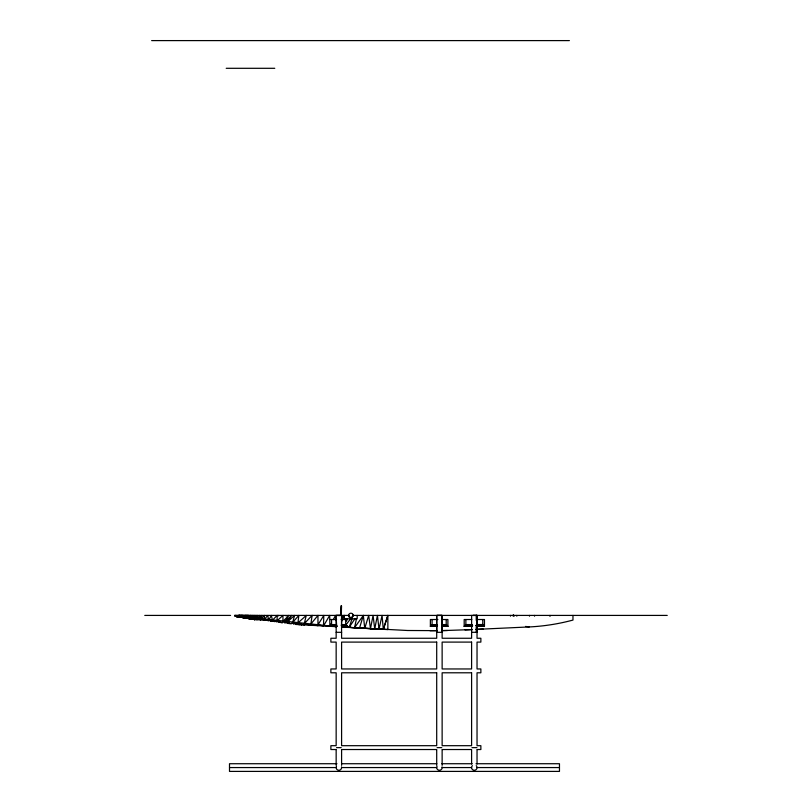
<?xml version="1.0" encoding="UTF-8"?>
<svg xmlns="http://www.w3.org/2000/svg" width="812" height="812" viewBox="0 0 812 812"><rect width="100%" height="100%" fill="white"/><g stroke="black" fill="none" stroke-linecap="round" stroke-linejoin="round"><path stroke-width="1.22" d="M238.505 615.932L238.352 615.415M238.657 615.963L238.657 615.415M238.819 615.415L238.819 615.983L234.83 615.597L251.375 615.912M239.012 616.003L238.921 615.415M239.175 616.024L239.093 615.415M239.388 616.054L239.388 615.415M247.508 617.161L242.006 616.856L239.652 616.095L239.652 615.415M239.875 616.125L239.794 615.415L239.733 616.105M240.047 616.146L240.047 615.415M240.19 616.166L240.19 615.415M240.301 616.176L240.301 615.415M240.443 616.196L240.453 615.415M240.626 616.227L240.626 615.415L240.87 616.257M240.951 616.267L240.951 615.415M241.255 616.308L241.205 615.415M241.56 615.415L241.489 616.338L241.316 615.415M241.753 616.379L241.753 615.415M241.935 616.399L241.844 615.415M242.077 616.42L242.037 615.415M242.362 615.415L242.22 616.44M242.615 616.491L242.626 615.415M242.961 616.541L243.153 615.415L243.113 616.562M243.356 616.592L243.356 615.415M243.57 616.623L243.57 615.415M243.803 616.653L243.803 615.415M244.148 616.704L244.148 615.415M244.483 616.744L244.483 615.415M244.777 616.785L244.777 615.415M244.94 616.816L244.95 615.415M245.133 616.836L245.133 615.415M245.305 616.856L245.305 615.415M245.488 616.887L245.488 615.415M245.904 616.937L245.904 615.415M246.046 616.958L246.046 615.415M246.472 617.018L246.472 615.415M246.828 615.415L246.777 617.161L246.686 615.415M237.266 615.77L247 617.161L247.102 615.415L247.183 617.161L336.33 626.681L295.73 624.448L292.655 622.439L294.594 615.415L287.397 621.89L287.397 623.464L285.164 621.657L288.767 615.415L282.952 621.413L282.474 622.794L277.136 620.764L282.952 615.415L282.952 621.413L285.164 623.159L285.164 621.657L291.681 615.415L287.397 621.89L288.422 623.606M247.325 617.13L247.325 615.415M247.619 617.171L247.508 615.415M247.802 617.191L247.68 615.415M248.005 617.221L247.954 615.415M248.472 617.282L248.34 615.415M336.158 615.415L336.158 638.262L330.88 638.262L330.88 642.099L336.158 642.099L336.158 668.956L330.88 668.956L330.88 672.793L336.158 672.793L336.158 745.69L330.88 745.69L330.88 749.527L336.158 749.527M341.578 625.138L343.933 624.58L341.547 624.895L341.629 615.476M442.134 615.476L442.134 638.262L471.599 638.262L471.65 615.415M278.333 615.415L278.333 615.943M341.629 632.315L336.158 632.315M477.03 615.354L477.03 638.262L480.866 638.262L480.866 642.099L477.03 642.099L477.03 668.956L480.866 668.956L480.866 672.793L477.03 672.793L477.03 745.69L480.866 745.69L480.866 749.527L477.03 749.527M341.273 615.354L341.547 605.935M249.304 617.384L249.426 615.415M258.49 619.191L254.714 619.556L254.663 615.415L253.923 617.973L254.714 619.556L274.517 620.804M285.733 615.526L286.24 615.932M250.36 615.415L250.157 617.496L254.714 619.556L257.891 618.48L259.749 615.415L260.429 620.084L264.387 615.415L264.387 620.449L261.84 618.967L261.84 615.415L259.81 618.724L256.754 619.739L257.891 618.48L257.516 615.415L254.714 619.556L236.099 616.42L234.698 615.415L349.15 615.415M250.066 615.415L249.852 617.455L254.714 619.556L255.323 615.415L254.481 618.044M250.461 617.536L250.705 615.415L251.162 617.617L254.714 619.556L253.293 617.891L253.1 615.415L252.735 617.82L252.491 615.415L252.035 617.729L254.714 619.556L237.013 616.521L234.698 615.415L250.116 615.892L235.003 615.79M348.642 615.415L348.947 614.308A2.223 2.223 0 0 1 352.57 613.984A2.223 2.223 0 0 1 351.626 617.506A2.223 2.223 0 0 1 348.642 615.415C348.642 619.089 354.631 617.485 352.794 614.308M255.973 618.236L256.359 615.415L255.049 618.115M430.015 630.741L437.079 630.64L407.573 630.498L354.529 627.696L363.35 615.415L364.73 628.315L370.485 628.762L373.073 615.415L374.718 628.975L379.011 629.178L382.066 615.415L383.305 629.381L379.011 629.107L377.428 615.415L374.718 628.864L370.485 628.63L368.689 615.415L364.73 628.407L341.923 626.813L354.529 627.788L356.448 618.795M253.293 617.891L253.923 615.415L253.923 617.973M359.523 628.092L363.35 615.415M387.862 615.415L383.315 629.341L387.862 615.415L387.862 629.594L341.923 627.016M341.923 626.894L349.19 627.463L352.032 618.795M346.491 621.139L347.343 618.795M336.229 624.58L336.615 625.118L336.28 619.515M436.897 624.976L432.075 624.58L430.38 626.275L436.724 626.275M472.391 625.301L471.681 624.58L465.875 624.58L464.19 626.275L464.19 619.515L471.792 619.515M341.547 615.476L341.598 638.262L436.704 638.262L436.704 615.476L436.754 632.315L442.134 632.315L442.104 624.58L444.438 624.58L442.083 625.138M476.867 619.515L484.47 619.515L484.47 626.275L482.775 624.58L476.999 624.58L476.938 632.315M436.704 624.661L437.313 625.22M471.599 624.661L472.016 625.118M342.207 619.901L344.004 615.415L341.213 619.404M336.33 626.681L329.916 625.879L329.682 615.415L323.501 625.981L317.959 624.864L323.815 615.415L323.501 625.362L330.961 626.346L333.326 625.534L330.961 626.346L329.916 625.879L331.042 623.789M333.296 619.597L335.549 615.415L335.549 620.266M349.19 627.341L354.915 618.795M346.43 624.255L350.581 618.795M513.874 615.892L513.397 614.745L512.92 615.892M345.841 618.795L345.262 619.515L344.349 618.795L357.178 618.795L357.178 615.415M293.66 624.205L292.655 622.439L298.857 615.415L297.913 622.987L301.841 624.905L292.655 622.439L291.041 623.91L287.397 621.89L289.732 623.758M476.248 632.315L476.248 625.291L482.775 624.58L482.775 619.515M239.784 616.125L238.586 616.623L236.688 615.689M330.575 626.326L332.869 625.555M341.882 625.057L343.933 624.58L341.273 625.108M442.378 625.057L444.438 624.58L441.779 625.108M341.456 625.25L345.689 624.58L347.384 626.275L341.558 626.275M441.961 625.25L446.194 624.58L447.889 626.275L441.789 626.275M477.994 624.915L476.674 625.108L476.664 632.315L476.674 625.108L482.775 624.58L476.999 624.58M476.147 625.392L482.775 624.58L476.806 624.996M336.462 625.565L329.885 626.275L331.57 624.58L331.57 619.515M437.881 619.515L430.38 619.515L430.38 626.275L436.968 625.565M476.238 625.301L482.775 624.58M337.021 625.636L329.885 626.275L336.848 626.275M430.38 626.275L437.526 625.636M472.432 625.626L464.19 626.275L471.792 626.275M472.066 625.717L464.19 626.275L472.635 625.697M476.938 747.629L471.955 747.639M341.446 615.435L336.483 615.445M441.951 615.435L436.978 615.445M476.847 615.435L472.868 615.466M475.933 629.401L531.251 626.834A207.852 207.852 0 0 0 572.967 620.074L572.967 615.415M472.269 629.574L441.911 630.63M465.032 629.899L472.33 629.564M475.974 629.391L483.272 629.067M341.233 747.639L336.523 747.639M441.769 747.639L437.069 747.639M336.483 615.384L339.528 615.476M436.978 615.384L441.951 615.394M441.728 630.579L447.442 630.498M472.868 615.364L476.847 615.394M338.898 615.476L341.446 615.394M151.641 40.6L569.395 40.6M226.213 68.299L274.781 68.299M144.759 615.415L230.567 615.415M352.946 615.415L667.241 615.415M329.885 619.515L336.615 619.515M341.395 619.515L347.384 619.515M441.637 619.515L447.889 619.515L447.889 626.275L442.154 625.808M336.28 624.58L331.57 624.58L336.361 625.27M442.134 624.661L446.194 624.58L446.194 619.515M476.867 626.275L484.47 626.275L476.218 625.626M471.65 632.315L477.03 632.315L476.999 619.515M341.598 749.527L436.704 749.527M442.134 749.527L471.599 749.527M336.96 763.727L229.502 763.727L229.502 771.4L559.468 771.4L559.468 763.727L476.025 763.727M342.014 763.727L436.836 763.727M441.89 763.727L472.229 763.727M229.502 767.563L336.158 767.563M341.598 767.563L436.704 767.563M442.134 767.563L471.599 767.563M477.03 767.563L559.468 767.563M238.941 616.064L235.196 615.963L238.789 616.359M237.713 616.105L235.196 615.963L238.738 616.257M254.714 619.556L248.685 617.303L236.099 616.42L252.938 618.876L252.238 618.206M329.916 625.879L337.142 626.428M341.649 625.808L347.384 626.275L341.842 625.747M441.84 625.768L447.889 626.275L442.337 625.747M341.334 625.768L347.384 626.275M241.316 616.714L243.681 616.958M309.179 625.149L310.265 625.281M242.747 617.079L235.622 616.237L242.889 617.232M472.503 625.392L465.875 624.58L465.875 619.515M240.21 616.704L242.615 617.008M246.229 617.455L248.634 617.759M525.537 626.438L529.282 626.925M297.923 624.042L298.958 624.184M245.305 617.567L247.731 617.902L235.856 616.338L252.938 618.876M370.485 628.63L372.109 628.853M436.866 625.27L432.075 624.58L432.075 619.515M253.791 619.343L236.099 616.42L254.247 619.475L237.013 616.521M236.099 616.42L237.195 616.582M273.867 621.474L268.427 619.759L267.858 615.415L264.387 619.272L268.427 620.815L271.33 615.415L272.467 620.236L274.872 621.637L268.427 619.759L270.609 621.018M272.964 621.312L268.427 619.759L272.061 621.15M292.655 622.439L299.384 624.783M281.805 622.702L277.136 620.764L279.044 622.286M281.135 622.621L277.136 620.764L280.445 622.51M341.629 624.661L345.689 624.58L345.689 619.515M252.035 617.729L251.832 615.415L251.162 617.617L251.162 615.415M442.104 619.515L442.104 621.738M442.043 615.476L442.073 632.315M341.598 619.515L341.598 621.738M549.988 615.415L549.988 616.369M534.54 615.415L534.54 616.166M529.465 615.415L529.465 616.166M516.818 615.415L516.818 616.166M513.955 615.415L513.955 616.166M510.454 615.415L510.454 616.166M477.03 750.004L477.03 764.072M476.938 615.354L476.938 620.185M476.248 615.476L476.248 620.388M471.599 750.004L471.599 764.072M442.134 750.004L442.134 765.34M436.704 750.004L436.704 765.34M344.349 615.415L344.349 619.515M341.598 750.004L341.598 765.34M336.158 750.004L336.158 765.34M248.685 615.415L248.685 617.303M246.28 615.415L246.28 616.988M245.701 615.415L245.701 616.917M242.423 615.415L242.423 616.47M241.448 615.415L241.448 616.338M241.042 615.415L241.042 616.278M239.276 615.415L239.276 616.044M341.507 766.883A2.72 2.71 0 0 1 338.523 770.263A2.72 2.71 0 0 1 336.513 766.223M442.053 766.883A2.72 2.71 0 0 1 439.059 770.263A2.72 2.71 0 0 1 437.059 766.223M476.238 765.655A2.72 2.71 0 0 1 476.238 769.492A2.72 2.71 0 0 1 472.391 769.492A2.72 2.71 0 0 1 472.391 765.655M239.489 615.415L239.489 616.075L239.591 615.415M242.758 615.415L242.758 616.511L242.676 615.415M248.127 615.415L248.127 617.232L248.208 615.415M476.674 615.476L476.674 620.297L476.664 615.476M341.273 605.722L340.847 615.354L341.273 605.722M312.112 615.415L310.692 625.341L304.297 623.606L306.266 615.415L297.913 622.987L304.297 625.027L304.297 623.606L312.112 615.415M317.959 615.415L310.692 624.225L317.959 625.707L317.959 615.415M277.136 615.415L272.467 620.236L277.136 621.992L277.136 615.415M436.704 642.099L341.598 642.099L341.598 668.956L436.704 668.956L436.704 642.099M471.599 642.099L442.134 642.099L442.134 668.956L471.599 668.956L471.599 642.099M436.704 672.793L341.598 672.793L341.598 745.69L436.704 745.69L436.704 672.793M471.599 672.793L442.134 672.793L442.134 745.69L471.599 745.69L471.599 672.793M237.774 616.349L235.409 616.115L237.814 616.409"/></g></svg>
